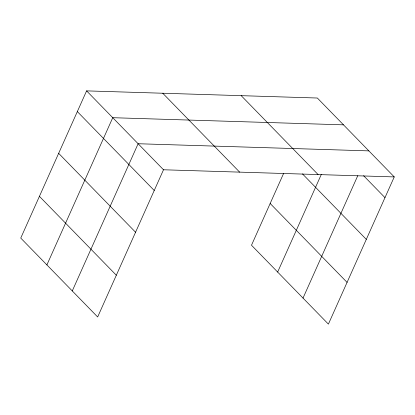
<?xml version="1.0" encoding="UTF-8"?>
<svg xmlns="http://www.w3.org/2000/svg" width="415" height="415" viewBox="0 0 415 415"><rect width="100%" height="100%" fill="white"/><g stroke="black" fill="none" stroke-linecap="round" stroke-linejoin="round"><path stroke-width="0.62" d="M394.25 176.92L317.345 98.023L86.6 90.875L20.75 238.08L97.655 316.977L163.505 169.771L394.25 176.92L328.4 324.125L251.495 245.229L283.606 173.444M46.9 264.905L112.745 117.699L343.49 124.848M72.277 290.941L138.122 143.735L368.873 150.884M277.645 272.053L321.34 174.373M303.023 298.089L357.761 175.716M363.607 175.716L384.98 197.639M241.198 95.663L318.103 174.559M302.478 173.895L366.31 239.377M162.742 93.235L239.652 172.132M270.165 203.49L347.075 282.382M86.6 90.875L163.505 169.771M77.33 111.594L154.235 190.49M58.66 153.337L135.565 232.229M39.42 196.342L116.325 275.233"/></g></svg>
